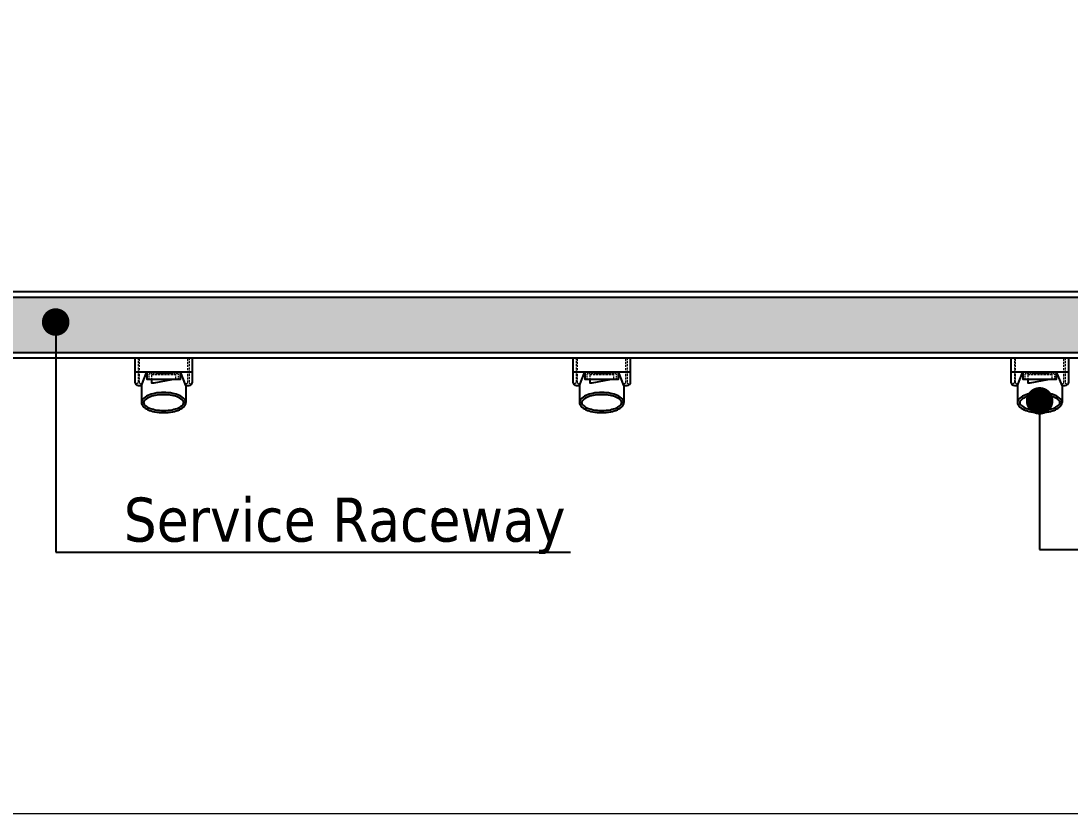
# Model space of a CAD drawing. Header units: millimetres. Extents: x 46649 to 61237, y -33954 to -18530.
# Drawn here: x 56980 to 58889, y -33954 to -32514 of the extents above; entities that cross this region are included whole.
import ezdxf

# ---------------------------------------------------------------- set-up
doc = ezdxf.new("R2010")
doc.units = ezdxf.units.MM
doc.linetypes.add('DASHED', pattern=[19.05, 12.7, -6.35])
for name, color, linetype, lineweight in [('border', 7, 'Continuous', 0), ('e-5', 3, 'Continuous', 40), ('ed-1', 6, 'Continuous', 5), ('eo-1', 7, 'Continuous', 9), ('eo-3', 2, 'Continuous', 25), ('t-3', 2, 'Continuous', 25)]:
    doc.layers.add(name, color=color, linetype=linetype, lineweight=lineweight)
doc.styles.add('TAHOMA', font='', dxfattribs={"height": 32})
doc.styles.get('TAHOMA').set_extended_font_data('Tahoma')
doc.dimstyles.new('1-50$7', dxfattribs={"dimtxt": 100, "dimasz": 50, "dimexe": 20, "dimexo": 50, "dimgap": 30, "dimtad": 0, "dimtih": 1, "dimtoh": 1, "dimdec": 0, "dimrnd": 5, "dimzin": 12, "dimdsep": 46, "dimtxsty": 'TAHOMA', "dimblk1": 'DOT', "dimblk2": 'DOT', "dimsah": 1, "dimcen": -40, "dimclrd": 1, "dimclre": 6, "dimclrt": 2, "dimadec": 8, "dimazin": 0, "dimtfac": 1, "dimtdec": 0, "dimtmove": 0, "dimatfit": 3, "dimldrblk": 'DOT', "dimfxl": 1, "dimtolj": 1, "dimtzin": 12, "dimarcsym": 0})

# ---------------------------------------------------------------- blocks, each defined once
blk = doc.blocks.new('_Dot')
at = {"layer": 'e-5', "lineweight": -2}
blk.add_line((-0.5, 0), (-1, 0), dxfattribs=at)
at = {"layer": 'e-5', "const_width": 0.5}
blk.add_lwpolyline([(-0.25, 0, 1), (0.25, 0, 1)], format="xyb", close=True, dxfattribs=at)

msp = doc.modelspace()

# ---------------------------------------------------------------- hatches: boundary and pattern name
at = {"layer": 'ed-1'}
h = msp.add_hatch(dxfattribs=at)
h.set_pattern_fill('HEX', color=256, scale=60)
h.set_pattern_definition([(0, (-207026.252, -115269.492), (0, 12.99038106), [7.5, -15]), (120, (-207026.252, -115269.492), (-11.25, -6.4951905), [7.5, -15]), (60, (-207018.752, -115269.492), (-11.25, 6.4951905), [7.5, -15])])
h.paths.add_polyline_path([(60055.429417, -33115.72093), (60055.429417, -33015.72093), (56330.3154, -33015.72093), (56330.3154, -33115.72093)])
at = {"layer": 'eo-3'}
h = msp.add_hatch(color=256, dxfattribs=at)
edge = h.paths.add_edge_path(flags=16)
edge.add_arc((57239.683524, -33277.906093), 85.425704, 90, 100.59553131)
edge.add_arc((57233.087992, -33242.647969), 49.555991, 100.595531311, 114.304549267)
edge.add_arc((57223.090325, -33220.510278), 25.265443, 114.304549268, 137.473351493)
edge.add_arc((57208.179267, -33206.834047), 5.032328, 137.473351468, 179.999999977)
edge.add_arc((57208.179267, -33206.834047), 5.032328, 180, 222.526648509)
edge.add_arc((57223.090325, -33193.157816), 25.265443, 222.526648507, 245.695450732)
edge.add_arc((57233.087992, -33171.020126), 49.555991, 245.695450733, 259.404468689)
edge.add_arc((57239.683524, -33135.762002), 85.425704, 259.40446869, 270)
edge.add_arc((57239.683524, -33135.762002), 85.425704, 270, 280.59553131)
edge.add_arc((57246.279057, -33171.020126), 49.555991, 280.595531308, 294.304549264)
edge.add_arc((57256.276723, -33193.157816), 25.265443, 294.304549261, 317.473351487)
edge.add_arc((57271.187781, -33206.834047), 5.032328, 317.473351496, 0.000000004)
edge.add_arc((57271.187781, -33206.834047), 5.032328, 0, 42.526648508)
edge.add_arc((57256.276723, -33220.510278), 25.265443, 42.526648513, 65.695450739)
edge.add_arc((57246.279057, -33242.647969), 49.555991, 65.695450736, 79.404468692)
edge.add_arc((57239.683524, -33277.906093), 85.425704, 79.404468689, 89.999999999)
edge = h.paths.add_edge_path()
edge.add_arc((57239.683524, -33277.906093), 89.340338, 90, 100.59553131)
edge.add_arc((57233.087992, -33242.647969), 53.470625, 100.59553131, 114.304549266)
edge.add_arc((57223.090325, -33220.510278), 29.180077, 114.304549265, 137.473351491)
edge.add_arc((57208.179267, -33206.834047), 8.946962, 137.473351489, 179.999999997)
edge.add_arc((57208.179267, -33206.834047), 8.946962, 180, 222.526648509)
edge.add_arc((57223.090325, -33193.157816), 29.180077, 222.526648509, 245.695450735)
edge.add_arc((57233.087992, -33171.020126), 53.470625, 245.695450734, 259.40446869)
edge.add_arc((57239.683524, -33135.762002), 89.340338, 259.40446869, 270)
edge.add_arc((57239.683524, -33135.762002), 89.340338, 270, 280.59553131)
edge.add_arc((57246.279057, -33171.020126), 53.470625, 280.59553131, 294.304549266)
edge.add_arc((57256.276723, -33193.157816), 29.180077, 294.304549265, 317.473351491)
edge.add_arc((57271.187781, -33206.834047), 8.946962, 317.473351489, 359.999999997)
edge.add_arc((57271.187781, -33206.834047), 8.946962, 0, 42.526648508)
edge.add_arc((57256.276723, -33220.510278), 29.180077, 42.526648509, 65.695450735)
edge.add_arc((57246.279057, -33242.647969), 53.470625, 65.695450734, 79.40446869)
edge.add_arc((57239.683524, -33277.906093), 89.340338, 79.40446869, 90)
h = msp.add_hatch(color=256, dxfattribs=at)
edge = h.paths.add_edge_path(flags=16)
edge.add_arc((58036.051649, -33277.906093), 85.425704, 90, 100.59553131)
edge.add_arc((58029.456116, -33242.647969), 49.555991, 100.595531311, 114.304549267)
edge.add_arc((58019.45845, -33220.510278), 25.265443, 114.304549268, 137.473351493)
edge.add_arc((58004.547392, -33206.834047), 5.032328, 137.473351468, 179.999999977)
edge.add_arc((58004.547392, -33206.834047), 5.032328, 180, 222.526648509)
edge.add_arc((58019.45845, -33193.157816), 25.265443, 222.526648507, 245.695450732)
edge.add_arc((58029.456116, -33171.020126), 49.555991, 245.695450733, 259.404468689)
edge.add_arc((58036.051649, -33135.762002), 85.425704, 259.40446869, 270)
edge.add_arc((58036.051649, -33135.762002), 85.425704, 270, 280.59553131)
edge.add_arc((58042.647181, -33171.020126), 49.555991, 280.595531308, 294.304549264)
edge.add_arc((58052.644848, -33193.157816), 25.265443, 294.304549261, 317.473351487)
edge.add_arc((58067.555906, -33206.834047), 5.032328, 317.473351496, 0.000000004)
edge.add_arc((58067.555906, -33206.834047), 5.032328, 0, 42.526648508)
edge.add_arc((58052.644848, -33220.510278), 25.265443, 42.526648513, 65.695450739)
edge.add_arc((58042.647181, -33242.647969), 49.555991, 65.695450736, 79.404468692)
edge.add_arc((58036.051649, -33277.906093), 85.425704, 79.404468689, 89.999999999)
edge = h.paths.add_edge_path()
edge.add_arc((58036.051649, -33277.906093), 89.340338, 90, 100.59553131)
edge.add_arc((58029.456116, -33242.647969), 53.470625, 100.59553131, 114.304549266)
edge.add_arc((58019.45845, -33220.510278), 29.180077, 114.304549265, 137.473351491)
edge.add_arc((58004.547392, -33206.834047), 8.946962, 137.473351489, 179.999999997)
edge.add_arc((58004.547392, -33206.834047), 8.946962, 180, 222.526648509)
edge.add_arc((58019.45845, -33193.157816), 29.180077, 222.526648509, 245.695450735)
edge.add_arc((58029.456116, -33171.020126), 53.470625, 245.695450734, 259.40446869)
edge.add_arc((58036.051649, -33135.762002), 89.340338, 259.40446869, 270)
edge.add_arc((58036.051649, -33135.762002), 89.340338, 270, 280.59553131)
edge.add_arc((58042.647181, -33171.020126), 53.470625, 280.59553131, 294.304549266)
edge.add_arc((58052.644848, -33193.157816), 29.180077, 294.304549265, 317.473351491)
edge.add_arc((58067.555906, -33206.834047), 8.946962, 317.473351489, 359.999999997)
edge.add_arc((58067.555906, -33206.834047), 8.946962, 0, 42.526648508)
edge.add_arc((58052.644848, -33220.510278), 29.180077, 42.526648509, 65.695450735)
edge.add_arc((58042.647181, -33242.647969), 53.470625, 65.695450734, 79.40446869)
edge.add_arc((58036.051649, -33277.906093), 89.340338, 79.40446869, 90)
h = msp.add_hatch(color=256, dxfattribs=at)
edge = h.paths.add_edge_path(flags=16)
edge.add_arc((58832.419773, -33277.906093), 85.425704, 90, 100.59553131)
edge.add_arc((58825.824241, -33242.647969), 49.555991, 100.595531311, 114.304549267)
edge.add_arc((58815.826574, -33220.510278), 25.265443, 114.304549268, 137.473351493)
edge.add_arc((58800.915516, -33206.834047), 5.032328, 137.473351468, 179.999999977)
edge.add_arc((58800.915516, -33206.834047), 5.032328, 180, 222.526648509)
edge.add_arc((58815.826574, -33193.157816), 25.265443, 222.526648507, 245.695450732)
edge.add_arc((58825.824241, -33171.020126), 49.555991, 245.695450733, 259.404468689)
edge.add_arc((58832.419773, -33135.762002), 85.425704, 259.40446869, 270)
edge.add_arc((58832.419773, -33135.762002), 85.425704, 270, 280.59553131)
edge.add_arc((58839.015306, -33171.020126), 49.555991, 280.595531308, 294.304549264)
edge.add_arc((58849.012972, -33193.157816), 25.265443, 294.304549261, 317.473351487)
edge.add_arc((58863.92403, -33206.834047), 5.032328, 317.473351496, 0.000000004)
edge.add_arc((58863.92403, -33206.834047), 5.032328, 0, 42.526648508)
edge.add_arc((58849.012972, -33220.510278), 25.265443, 42.526648513, 65.695450739)
edge.add_arc((58839.015306, -33242.647969), 49.555991, 65.695450736, 79.404468692)
edge.add_arc((58832.419773, -33277.906093), 85.425704, 79.404468689, 89.999999999)
edge = h.paths.add_edge_path()
edge.add_arc((58832.419773, -33277.906093), 89.340338, 90, 100.59553131)
edge.add_arc((58825.824241, -33242.647969), 53.470625, 100.59553131, 114.304549266)
edge.add_arc((58815.826574, -33220.510278), 29.180077, 114.304549265, 137.473351491)
edge.add_arc((58800.915516, -33206.834047), 8.946962, 137.473351489, 179.999999997)
edge.add_arc((58800.915516, -33206.834047), 8.946962, 180, 222.526648509)
edge.add_arc((58815.826574, -33193.157816), 29.180077, 222.526648509, 245.695450735)
edge.add_arc((58825.824241, -33171.020126), 53.470625, 245.695450734, 259.40446869)
edge.add_arc((58832.419773, -33135.762002), 89.340338, 259.40446869, 270)
edge.add_arc((58832.419773, -33135.762002), 89.340338, 270, 280.59553131)
edge.add_arc((58839.015306, -33171.020126), 53.470625, 280.59553131, 294.304549266)
edge.add_arc((58849.012972, -33193.157816), 29.180077, 294.304549265, 317.473351491)
edge.add_arc((58863.92403, -33206.834047), 8.946962, 317.473351489, 359.999999997)
edge.add_arc((58863.92403, -33206.834047), 8.946962, 0, 42.526648508)
edge.add_arc((58849.012972, -33220.510278), 29.180077, 42.526648509, 65.695450735)
edge.add_arc((58839.015306, -33242.647969), 53.470625, 65.695450734, 79.40446869)
edge.add_arc((58832.419773, -33277.906093), 89.340338, 79.40446869, 90)

# ---------------------------------------------------------------- linework, layer by layer
at = {"layer": 'border'}
msp.add_lwpolyline([(61237.47042, -18530.37398), (61237.47042, -33954.2691), (46649.3202, -33954.2691), (46649.3202, -18530.37398), (61237.47042, -18530.37398)], dxfattribs=at)
at = {"layer": 'ed-1', "linetype": 'DASHED', "ltscale": 0.3}
for p, q in [((57193.419955, -33170.771696), (57189.181076, -33174.058882)), ((57195.681725, -33170.771696), (57199.892843, -33174.037354)), ((57283.685324, -33170.771696), (57279.474206, -33174.037354)), ((57285.947093, -33170.771696), (57290.185972, -33174.058882)), ((57989.78808, -33170.771696), (57985.549201, -33174.058882)), ((57992.049849, -33170.771696), (57996.260967, -33174.037354)), ((58080.053448, -33170.771696), (58075.84233, -33174.037354)), ((58082.315218, -33170.771696), (58086.554096, -33174.058882)), ((58786.156204, -33170.771696), (58781.917326, -33174.058882)), ((58788.417974, -33170.771696), (58792.629092, -33174.037354)), ((58876.421573, -33170.771696), (58872.210455, -33174.037354)), ((58878.683342, -33170.771696), (58882.922221, -33174.058882))]:
    msp.add_line(p, q, dxfattribs=at)
for points in [[(57195.681725, -33170.771696), (57195.681725, -33125.72093), (57193.419955, -33125.72093), (57193.419955, -33170.771696)], [(57283.685324, -33170.771696), (57283.685324, -33125.72093), (57285.947093, -33125.72093), (57285.947093, -33170.771696)], [(57992.049849, -33170.771696), (57992.049849, -33125.72093), (57989.78808, -33125.72093), (57989.78808, -33170.771696)], [(58080.053448, -33170.771696), (58080.053448, -33125.72093), (58082.315218, -33125.72093), (58082.315218, -33170.771696)], [(58788.417974, -33170.771696), (58788.417974, -33125.72093), (58786.156204, -33125.72093), (58786.156204, -33170.771696)], [(58876.421573, -33170.771696), (58876.421573, -33125.72093), (58878.683342, -33125.72093), (58878.683342, -33170.771696)], [(57254.489627, -33164.87673), (57261.946211, -33163.52034), (57261.946211, -33156.17794), (57217.761774, -33156.17794), (57217.761774, -33164.87673)], [(57254.526777, -33156.17794), (57254.526777, -33154.17794), (57225.181208, -33154.17794), (57225.181208, -33156.17794)], [(58050.857752, -33164.87673), (58058.314336, -33163.52034), (58058.314336, -33156.17794), (58014.129898, -33156.17794), (58014.129898, -33164.87673)], [(58050.894901, -33156.17794), (58050.894901, -33154.17794), (58021.549333, -33154.17794), (58021.549333, -33156.17794)], [(58847.225877, -33164.87673), (58854.682461, -33163.52034), (58854.682461, -33156.17794), (58810.498023, -33156.17794), (58810.498023, -33164.87673)], [(58847.263026, -33156.17794), (58847.263026, -33154.17794), (58817.917457, -33154.17794), (58817.917457, -33156.17794)]]:
    msp.add_lwpolyline(points, dxfattribs=at)
at = {"layer": 'eo-1', "linetype": 'DASHED', "ltscale": 0.2}
for points in [[(57213.141423, -33164.87673), (57213.141423, -33154.17794), (57266.225625, -33154.17794), (57266.225625, -33164.87673)], [(58009.509548, -33164.87673), (58009.509548, -33154.17794), (58062.59375, -33154.17794), (58062.59375, -33164.87673)], [(58805.877672, -33164.87673), (58805.877672, -33154.17794), (58858.961875, -33154.17794), (58858.961875, -33164.87673)]]:
    msp.add_lwpolyline(points, dxfattribs=at)
at = {"layer": 'eo-3'}
for p, q in [((57187.183524, -33150.72093), (57292.183524, -33150.72093)), ((57199.232305, -33175.72093), (57209.040859, -33150.72093)), ((57280.134744, -33175.72093), (57270.326189, -33150.72093)), ((57983.551649, -33150.72093), (58088.551649, -33150.72093)), ((57995.600429, -33175.72093), (58005.408984, -33150.72093)), ((58076.502868, -33175.72093), (58066.694314, -33150.72093)), ((58779.919773, -33150.72093), (58884.919773, -33150.72093)), ((58791.968554, -33175.72093), (58801.777108, -33150.72093)), ((58872.870993, -33175.72093), (58863.062438, -33150.72093)), ((57199.232305, -33175.72093), (57199.232305, -33206.834047)), ((57280.134744, -33175.72093), (57280.134744, -33206.834047)), ((57995.600429, -33175.72093), (57995.600429, -33206.834047)), ((58076.502868, -33175.72093), (58076.502868, -33206.834047)), ((58791.968554, -33175.72093), (58791.968554, -33206.834047)), ((58872.870993, -33175.72093), (58872.870993, -33206.834047))]:
    msp.add_line(p, q, dxfattribs=at)
for points in [[(56010.3154, -33125.72093), (60065.429417, -33125.72093), (60065.429417, -33005.72093), (56010.3154, -33005.72093)], [(57269.682635, -33150.72093), (57269.682635, -33164.87673), (57209.684413, -33164.87673), (57209.684413, -33150.72093)], [(58066.05076, -33150.72093), (58066.05076, -33164.87673), (58006.052538, -33164.87673), (58006.052538, -33150.72093)], [(58862.418884, -33150.72093), (58862.418884, -33164.87673), (58802.420662, -33164.87673), (58802.420662, -33150.72093)], [(57217.761774, -33164.87673), (57217.761774, -33170.735498), (57222.281789, -33170.735498), (57254.489627, -33164.87673)], [(58014.129898, -33164.87673), (58014.129898, -33170.735498), (58018.649913, -33170.735498), (58050.857752, -33164.87673)], [(58810.498023, -33164.87673), (58810.498023, -33170.735498), (58815.018038, -33170.735498), (58847.225877, -33164.87673)]]:
    msp.add_lwpolyline(points, dxfattribs=at)
msp.add_lwpolyline([(56330.3154, -33115.72093), (60055.429417, -33115.72093), (60055.429417, -33015.72093), (56330.3154, -33015.72093)], close=True, dxfattribs=at)
for points in [[(57187.183524, -33125.72093), (57187.183524, -33169.484499, 0.4142135624), (57193.419955, -33175.72093), (57199.232305, -33175.72093)], [(57280.134744, -33175.72093), (57285.947093, -33175.72093, 0.4142135624), (57292.183524, -33169.484499), (57292.183524, -33125.72093)], [(57983.551649, -33125.72093), (57983.551649, -33169.484499, 0.4142135624), (57989.78808, -33175.72093), (57995.600429, -33175.72093)], [(58076.502868, -33175.72093), (58082.315218, -33175.72093, 0.4142135624), (58088.551649, -33169.484499), (58088.551649, -33125.72093)], [(58779.919773, -33125.72093), (58779.919773, -33169.484499, 0.4142135624), (58786.156204, -33175.72093), (58791.968554, -33175.72093)], [(58872.870993, -33175.72093), (58878.683342, -33175.72093, 0.4142135624), (58884.919773, -33169.484499), (58884.919773, -33125.72093)]]:
    msp.add_lwpolyline(points, format="xyb", dxfattribs=at)
for points in [[(57239.683524, -33188.565755, 0.0462646932), (57223.256097, -33190.089035, 0.0598883202), (57211.080193, -33193.916414, 0.1014387672), (57201.585687, -33200.7865, 0.1877169349), (57199.232305, -33206.834047, 0.1877169349), (57201.585687, -33212.881595, 0.1014387672), (57211.080193, -33219.751681, 0.0598883202), (57223.256097, -33223.57906, 0.0462646932), (57239.683524, -33225.10234, 0.0462646932), (57256.110951, -33223.57906, 0.0598883202), (57268.286856, -33219.751681, 0.1014387672), (57277.781362, -33212.881595, 0.1877169349), (57280.134744, -33206.834047, 0.1877169349), (57277.781362, -33200.7865, 0.1014387672), (57268.286856, -33193.916414, 0.0598883202), (57256.110951, -33190.089035, 0.0462646932)], [(57239.683524, -33192.480389, 0.0462646932), (57223.9759, -33193.936923, 0.0598883202), (57212.691404, -33197.484096, 0.1014387672), (57204.470627, -33203.43253, 0.1877169349), (57203.146939, -33206.834047, 0.1877169349), (57204.470627, -33210.235564, 0.1014387672), (57212.691404, -33216.183999, 0.0598883202), (57223.9759, -33219.731172, 0.0462646932), (57239.683524, -33221.187706, 0.0462646932), (57255.391149, -33219.731172, 0.0598883202), (57266.675644, -33216.183999, 0.1014387672), (57274.896421, -33210.235564, 0.1877169349), (57276.22011, -33206.834047, 0.1877169349), (57274.896421, -33203.43253, 0.1014387672), (57266.675644, -33197.484096, 0.0598883202), (57255.391149, -33193.936923, 0.0462646932)], [(58036.051649, -33188.565755, 0.0462646932), (58019.624222, -33190.089035, 0.0598883202), (58007.448317, -33193.916414, 0.1014387672), (57997.953811, -33200.7865, 0.1877169349), (57995.600429, -33206.834047, 0.1877169349), (57997.953811, -33212.881595, 0.1014387672), (58007.448317, -33219.751681, 0.0598883202), (58019.624222, -33223.57906, 0.0462646932), (58036.051649, -33225.10234, 0.0462646932), (58052.479076, -33223.57906, 0.0598883202), (58064.65498, -33219.751681, 0.1014387672), (58074.149486, -33212.881595, 0.1877169349), (58076.502868, -33206.834047, 0.1877169349), (58074.149486, -33200.7865, 0.1014387672), (58064.65498, -33193.916414, 0.0598883202), (58052.479076, -33190.089035, 0.0462646932)], [(58036.051649, -33192.480389, 0.0462646932), (58020.344024, -33193.936923, 0.0598883202), (58009.059529, -33197.484096, 0.1014387672), (58000.838752, -33203.43253, 0.1877169349), (57999.515063, -33206.834047, 0.1877169349), (58000.838752, -33210.235564, 0.1014387672), (58009.059529, -33216.183999, 0.0598883202), (58020.344024, -33219.731172, 0.0462646932), (58036.051649, -33221.187706, 0.0462646932), (58051.759273, -33219.731172, 0.0598883202), (58063.043769, -33216.183999, 0.1014387672), (58071.264546, -33210.235564, 0.1877169349), (58072.588234, -33206.834047, 0.1877169349), (58071.264546, -33203.43253, 0.1014387672), (58063.043769, -33197.484096, 0.0598883202), (58051.759273, -33193.936923, 0.0462646932)], [(58832.419773, -33188.565755, 0.0462646932), (58815.992346, -33190.089035, 0.0598883202), (58803.816442, -33193.916414, 0.1014387672), (58794.321936, -33200.7865, 0.1877169349), (58791.968554, -33206.834047, 0.1877169349), (58794.321936, -33212.881595, 0.1014387672), (58803.816442, -33219.751681, 0.0598883202), (58815.992346, -33223.57906, 0.0462646932), (58832.419773, -33225.10234, 0.0462646932), (58848.8472, -33223.57906, 0.0598883202), (58861.023105, -33219.751681, 0.1014387672), (58870.517611, -33212.881595, 0.1877169349), (58872.870993, -33206.834047, 0.1877169349), (58870.517611, -33200.7865, 0.1014387672), (58861.023105, -33193.916414, 0.0598883202), (58848.8472, -33190.089035, 0.0462646932)], [(58832.419773, -33192.480389, 0.0462646932), (58816.712149, -33193.936923, 0.0598883202), (58805.427653, -33197.484096, 0.1014387672), (58797.206876, -33203.43253, 0.1877169349), (58795.883188, -33206.834047, 0.1877169349), (58797.206876, -33210.235564, 0.1014387672), (58805.427653, -33216.183999, 0.0598883202), (58816.712149, -33219.731172, 0.0462646932), (58832.419773, -33221.187706, 0.0462646932), (58848.127398, -33219.731172, 0.0598883202), (58859.411893, -33216.183999, 0.1014387672), (58867.63267, -33210.235564, 0.1877169349), (58868.956359, -33206.834047, 0.1877169349), (58867.63267, -33203.43253, 0.1014387672), (58859.411893, -33197.484096, 0.0598883202), (58848.127398, -33193.936923, 0.0462646932)]]:
    msp.add_lwpolyline(points, format="xyb", close=True, dxfattribs=at)

# ---------------------------------------------------------------- texts
at = {"layer": 't-3', "insert": (57970.199033, -33379.41025), "char_height": 80, "attachment_point": 3, "style": 'TAHOMA'}
msp.add_mtext_dynamic_manual_height_columns('Service Raceway ', width=858.55103693, gutter_width=400, heights=[0], dxfattribs=at)

# ---------------------------------------------------------------- leaders
at = {"layer": 'eo-3'}
for points in [[(57043.360904, -33060.551963), (57043.360904, -33478.619266), (57979.119392, -33478.619266)], [(58832.152015, -33203.747743), (58832.152015, -33473.568749), (60204.660125, -33473.568749)]]:
    msp.add_leader(points, dimstyle='1-50$7', override={"dimgap": 30, "dimtad": 0}, dxfattribs=at)

doc.saveas('drawing.dxf')
